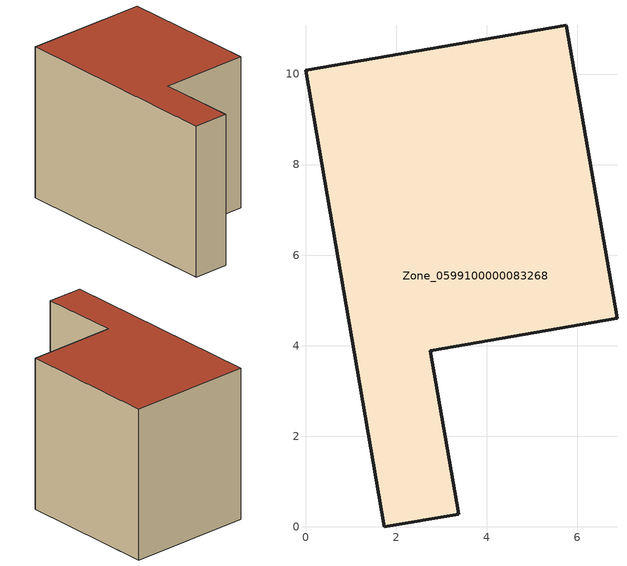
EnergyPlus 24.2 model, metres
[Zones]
Zone_0599100000083268
 floor ground (C_G): 0,10.08 5.76,11.08 6.88,4.61 2.76,3.89 3.38,0.28 1.74,0 z0
 wall outside (C_F): 1.74,0 3.38,0.28 2.76,3.89 6.88,4.61 5.76,11.08 0,10.08 1.74,0 z0:7.17
 roof outside (C_R): 5.76,11.08 0,10.08 1.74,0 3.38,0.28 2.76,3.89 6.88,4.61 z7.17
[BUILDING]
Pand.0599100000083268: North Axis=0; Terrain=City; Loads Convergence Tolerance Value=0.04; Temperature Convergence Tolerance Value=0.4; Solar Distribution=FullExterior; Maximum Number of Warmup Days=25; Minimum Number of Warmup Days=1
[Site:Location]
Rotterdam.The.Hague.AP_ZH_NLD Design_Conditions: Latitude=51.96; Longitude=4.45; Time Zone=1; Elevation=-4.5
[SITE:GROUNDTEMPERATURE:BUILDINGSURFACE]
18, 18, 18, 18, 18, 18, 18, 18, 18, 18, 18, 18
[MATERIAL] Thermal Absorptance=0.9; Solar Absorptance=0.7; Visible Absorptance=0.7
Name | Roughness | Thickness | Conductivity | Density | Specific Heat
G.TI.1946 | MediumSmooth | 0.15 | 1 | 540 | 1210
F.TI.1946 | Rough | 0.3 | 0.857143 | 1920 | 840
R.TI.1946 | MediumRough | 0.2 | 0.1 | 1500 | 1000
[CONSTRUCTION]
C_G: G.TI.1946
C_F: F.TI.1946
C_R: R.TI.1946
[ZONE]
Zone_0599100000083268: Type=1; Multiplier=1; Ceiling Height=Autocalculate; Volume=Autocalculate; Floor Area=autocalculate; Part of Total Floor Area=Yes
[ZONEINFILTRATION:DESIGNFLOWRATE]
Infil_Zone_0599100000083268: Zone or ZoneList or Space or SpaceList=Zone_0599100000083268; Schedule=AlwaysOn; Design Flow Rate Calculation Method=Flow/Area; Flow Rate per Floor Area=0.003; Constant Term Coefficient=1; Temperature Term Coefficient=0; Velocity Term Coefficient=0; Velocity Squared Term Coefficient=0
[HVACTEMPLATE:ZONE:IDEALLOADSAIRSYSTEM]
Zone_0599100000083268: Maximum Heating Supply Air Temperature=50; Minimum Cooling Supply Air Temperature=13; Maximum Heating Supply Air Humidity Ratio=0.0156; Minimum Cooling Supply Air Humidity Ratio=0.0077; Heating Limit=NoLimit; Cooling Limit=NoLimit; Dehumidification Control Type=ConstantSensibleHeatRatio; Cooling Sensible Heat Ratio=0.7; Dehumidification Setpoint=60; Humidification Control Type=None; Humidification Setpoint=30; Outdoor Air Method=None; Outdoor Air Flow Rate per Person=0.00944; Outdoor Air Flow Rate per Zone Floor Area=0; Outdoor Air Flow Rate per Zone=0; Demand Controlled Ventilation Type=None; Outdoor Air Economizer Type=NoEconomizer; Heat Recovery Type=None; Sensible Heat Recovery Effectiveness=0.7; Latent Heat Recovery Effectiveness=0.65
[ZONECONTROL:THERMOSTAT]
ThermostatControl_Zone_0599100000083268: Zone or ZoneList=Zone_0599100000083268; Control Type Schedule=DualSetpointControlType; Control 1=Thermostat_Zone_0599100000083268; Temperature Difference Between Cutout And Setpoint=0
[THERMOSTATSETPOINT:DUALSETPOINT]
Thermostat_Zone_0599100000083268: Heating Setpoint Temperature Schedule=HeatingSetpoint_Zone_0599100000083268; Cooling Setpoint Temperature Schedule=CoolingSetpoint_Zone_0599100000083268
[SCHEDULE:COMPACT]
HeatingSetpoint_Zone_0599100000083268: Through: 12/31, For: AllDays, Until: 24:00, 21
CoolingSetpoint_Zone_0599100000083268: Through: 12/31, For: AllDays, Until: 24:00, 24
DualSetpointControlType: Through: 12/31, For: AllDays, Until: 24:00, 4
AlwaysOn: Through: 12/31, For: AllDays, Until: 24:00, 1
